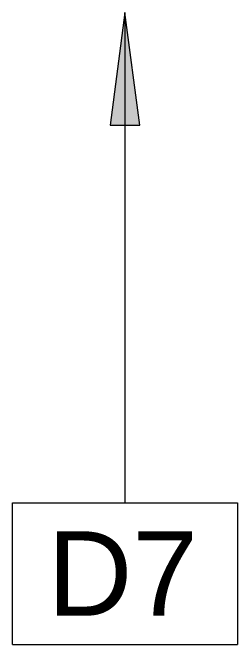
# Model space of a CAD drawing. Header units: inches. Extents: x -1176 to 1507, y -2527 to 978.
# Drawn here: x -860.52 to -848.52, y 741.63 to 775.33 of the extents above; entities that cross this region are included whole.
import ezdxf

# ---------------------------------------------------------------- set-up
doc = ezdxf.new("R2010")
doc.units = ezdxf.units.IN
doc.header["$MEASUREMENT"] = 0
doc.layers.add('A-ANNO-KEYN', color=231, linetype='Continuous', lineweight=9)
doc.styles.add('Arial', font='arial.ttf', dxfattribs={"height": 4.5})

# ---------------------------------------------------------------- blocks, each defined once
blk = doc.blocks.new('Keynote Tag - Keynote Number - Boxed-135510-3rd Floor Demo')
at = {"layer": 'A-ANNO-KEYN'}
for p, q in [((-0.125, -0.07924), (-0.125, 0.07812)), ((-0.125, 0.07812), (0.125, 0.07812)), ((0.125, 0.07812), (0.125, -0.07924)), ((-0.125, -0.07924), (0.125, -0.07924))]:
    blk.add_line(p, q, dxfattribs=at)

msp = doc.modelspace()

# ---------------------------------------------------------------- hatches: boundary and pattern name
at = {"layer": 'A-ANNO-KEYN'}
msp.add_hatch(color=256, dxfattribs=at).paths.add_polyline_path([(-854.516, 775.327), (-855.306, 769.327), (-853.726, 769.327)], flags=0)

# ---------------------------------------------------------------- linework, layer by layer
for p, q in [((-854.516, 775.327), (-855.306, 769.327)), ((-853.726, 769.327), (-854.516, 775.327)), ((-854.516, 775.327), (-854.516, 749.184)), ((-855.306, 769.327), (-853.726, 769.327))]:
    msp.add_line(p, q, dxfattribs=at)

# ---------------------------------------------------------------- block references
at = {"layer": 'A-ANNO-KEYN', "xscale": 47.99999999999997, "yscale": 47.99999999999997, "zscale": 47.99999999999997}
msp.add_blockref('Keynote Tag - Keynote Number - Boxed-135510-3rd Floor Demo', (-854.516, 745.434), dxfattribs=at)

# ---------------------------------------------------------------- texts
at = {"layer": 'A-ANNO-KEYN', "insert": (-858.659, 747.66), "char_height": 4.5, "width": 9.8475, "attachment_point": 1, "style": 'Arial'}
msp.add_mtext('D7', dxfattribs=at)

doc.saveas('drawing.dxf')
